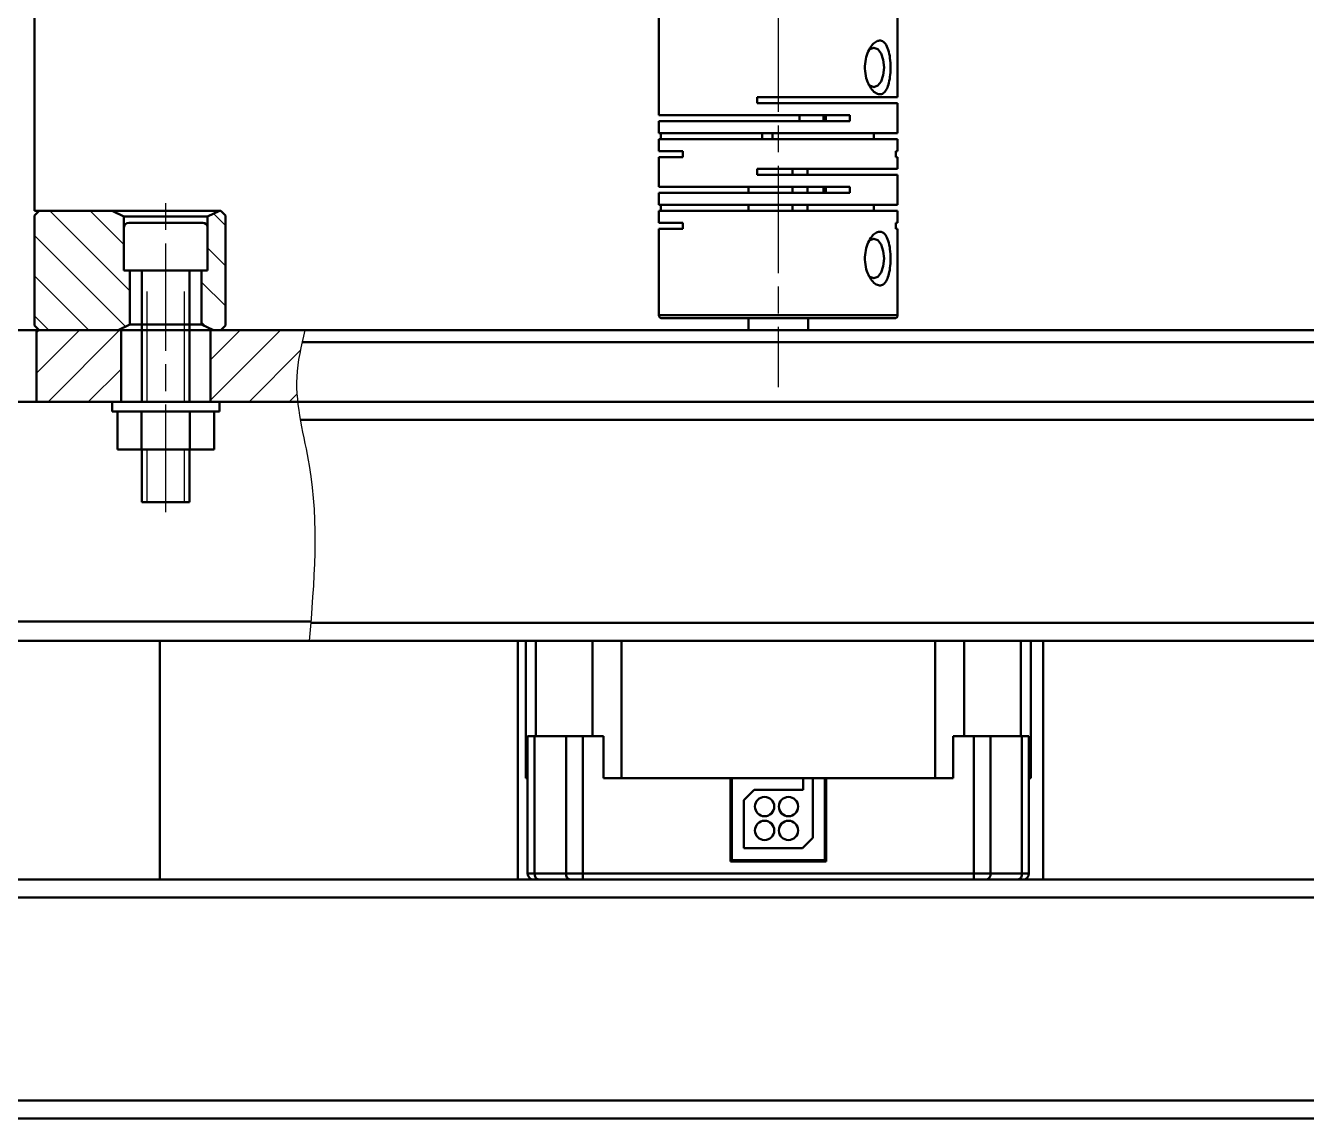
# Model space of a CAD drawing. Header units: millimetres. Extents: x -1615 to 4166, y 5 to 3174.
# Drawn here: x 318.9 to 390.4, y 2038 to 2099 of the extents above; entities that cross this region are included whole.
import ezdxf

# ---------------------------------------------------------------- set-up
doc = ezdxf.new("R2010")
doc.units = ezdxf.units.MM
doc.header["$LTSCALE"] = 0.25
doc.linetypes.add('ACAD_ISO08W100', pattern=[36, 24, -3, 6, -3])
doc.layers.get('0').update_dxf_attribs({"lineweight": 50})
for name, color, linetype, lineweight in [('duong tam', 2, 'ACAD_ISO08W100', 25), ('Hatch', 5, 'Continuous', 25), ('Net dam', 7, 'Continuous', 50), ('net manh', 3, 'Continuous', 25)]:
    doc.layers.add(name, color=color, linetype=linetype, lineweight=lineweight)

msp = doc.modelspace()

# ---------------------------------------------------------------- hatches: boundary and pattern name
at = {"layer": 'Hatch'}
h = msp.add_hatch(dxfattribs=at)
h.set_pattern_fill('ANSI31', color=256, scale=0.5, angle=90)
h.paths.add_polyline_path([(312.725, 2088.434), (312.458, 2088.7), (308.391, 2088.7), (307.725, 2088.375), (307.725, 2085.367), (307.391, 2085.367), (307.391, 2082.359), (308.058, 2082.034), (312.458, 2082.034), (312.725, 2082.3)])
h.paths.add_polyline_path([(324.391, 2088.375), (323.725, 2088.7), (319.658, 2088.7), (319.391, 2088.434), (319.391, 2082.3), (319.658, 2082.034), (324.058, 2082.034), (324.725, 2082.359), (324.725, 2085.367), (324.391, 2085.367)])
h.paths.add_polyline_path([(330.058, 2088.434), (329.791, 2088.7), (329.725, 2088.7), (329.058, 2088.375), (329.058, 2085.367), (328.725, 2085.367), (328.725, 2082.359), (329.391, 2082.034), (329.791, 2082.034), (330.058, 2082.3)])
h.paths.add_polyline_path([(303.391, 2085.367), (303.058, 2085.367), (303.058, 2088.375), (302.391, 2088.7), (302.325, 2088.7), (302.058, 2088.434), (302.058, 2082.3), (302.325, 2082.034), (302.725, 2082.034), (303.391, 2082.359)])
h = msp.add_hatch(dxfattribs=at)
h.set_pattern_fill('ANSI31', color=256, scale=0.5)
edge = h.paths.add_edge_path()
edge.add_line((302.891, 2082.034), (298.003, 2082.034))
edge.add_spline(control_points=[(298.003, 2082.034), (297.957, 2081.811), (297.912, 2081.589), (297.867, 2081.367)], knot_values=[0, 0, 0, 0, 0.672991, 0.672991, 0.672991, 0.672991], degree=3, periodic=0)
edge.add_spline(control_points=[(297.867, 2081.367), (297.641, 2080.256), (297.419, 2079.145), (297.225, 2078.034)], knot_values=[0.672991, 0.672991, 0.672991, 0.672991, 4.03734, 4.03734, 4.03734, 4.03734], degree=3, periodic=0)
edge.add_line((297.225, 2078.034), (302.891, 2078.034))
edge.add_line((302.891, 2078.034), (302.891, 2082.034))
h.paths.add_polyline_path([(312.608, 2082.034), (307.891, 2082.034), (307.891, 2078.034), (312.608, 2078.034)])
h.paths.add_polyline_path([(324.225, 2082.034), (319.508, 2082.034), (319.508, 2078.034), (324.225, 2078.034)])
edge = h.paths.add_edge_path()
edge.add_spline(control_points=[(334.09, 2078.034), (334.038, 2078.498), (333.983, 2079.61), (334.192, 2080.72), (334.337, 2081.367)], knot_values=[0.677073, 0.677073, 0.677073, 0.677073, 2.085658, 4.056839, 4.056839, 4.056839, 4.056839], degree=3, periodic=0)
edge.add_spline(control_points=[(334.337, 2081.367), (334.387, 2081.589), (334.439, 2081.811), (334.492, 2082.034)], knot_values=[0, 0, 0, 0, 0.677073, 0.677073, 0.677073, 0.677073], degree=3, periodic=0)
edge.add_line((334.492, 2082.034), (329.225, 2082.034))
edge.add_line((329.225, 2082.034), (329.225, 2078.034))
edge.add_line((329.225, 2078.034), (334.09, 2078.034))

# ---------------------------------------------------------------- linework, layer by layer
at = {"color": 7, "linetype": 'Continuous', "lineweight": 25}
for p in [(325.225, 2085.367), (329.058, 2085.367)]:
    msp.add_line(p, (328.225, 2085.367), dxfattribs=at)
at = {"layer": 'duong tam'}
for p, q in [((360.938, 2271.214), (360.938, 2078.854)), ((326.725, 2071.878), (326.725, 2089.478))]:
    msp.add_line(p, q, dxfattribs=at)
at = {"layer": 'Net dam'}
for p, q in [((319.391, 2088.7), (319.391, 2143.547)), ((354.271, 2099.867), (354.271, 2094.034)), ((367.604, 2095.034), (367.604, 2099.867)), ((367.604, 2095.034), (359.75, 2095.034)), ((359.75, 2095.034), (359.75, 2094.7)), ((359.75, 2094.7), (367.604, 2094.7)), ((367.604, 2093.034), (367.604, 2094.7)), ((364.94, 2094.034), (354.271, 2094.034)), ((362.125, 2094.034), (362.125, 2093.7)), ((363.464, 2093.7), (363.464, 2094.034)), ((363.601, 2094.034), (363.601, 2093.7)), ((364.94, 2093.7), (364.94, 2094.034)), ((354.271, 2093.7), (354.271, 2093.034)), ((354.271, 2093.7), (364.94, 2093.7)), ((367.604, 2093.034), (354.271, 2093.034)), ((354.271, 2092.7), (354.271, 2092.034)), ((354.271, 2092.7), (367.604, 2092.7)), ((354.377, 2093.034), (354.377, 2092.7)), ((360.033, 2092.7), (360.033, 2093.034)), ((360.614, 2093.034), (360.614, 2092.7)), ((366.269, 2092.7), (366.269, 2093.034)), ((367.604, 2092.034), (367.604, 2092.7)), ((355.606, 2092.034), (354.271, 2092.034)), ((355.606, 2091.7), (355.606, 2092.034)), ((367.498, 2092.034), (367.498, 2091.7)), ((367.604, 2092.034), (367.498, 2092.034)), ((354.271, 2091.7), (354.271, 2090.034)), ((354.271, 2091.7), (355.606, 2091.7)), ((367.498, 2091.7), (367.604, 2091.7)), ((367.604, 2091.034), (367.604, 2091.7)), ((367.604, 2091.034), (359.75, 2091.034)), ((359.75, 2091.034), (359.75, 2090.7)), ((359.75, 2090.7), (367.604, 2090.7)), ((361.739, 2090.7), (361.739, 2091.034)), ((362.565, 2090.7), (362.565, 2091.034)), ((367.604, 2089.034), (367.604, 2090.7)), ((364.94, 2090.034), (354.271, 2090.034)), ((354.271, 2089.7), (354.271, 2089.034)), ((354.271, 2089.7), (364.94, 2089.7)), ((359.271, 2090.034), (359.271, 2089.7)), ((361.739, 2089.7), (361.739, 2090.034)), ((362.565, 2089.7), (362.565, 2090.034)), ((363.464, 2089.7), (363.464, 2090.034)), ((363.601, 2090.034), (363.601, 2089.7)), ((364.94, 2089.7), (364.94, 2090.034)), ((367.604, 2089.034), (354.271, 2089.034)), ((354.377, 2089.034), (354.377, 2088.7)), ((359.271, 2089.034), (359.271, 2088.7)), ((361.739, 2088.7), (361.739, 2089.034)), ((362.565, 2088.7), (362.565, 2089.034)), ((366.269, 2088.7), (366.269, 2089.034)), ((319.391, 2088.434), (319.658, 2088.7)), ((319.391, 2088.7), (319.658, 2088.7)), ((319.391, 2088.434), (319.391, 2082.3)), ((319.658, 2088.7), (323.725, 2088.7)), ((323.725, 2088.7), (324.391, 2088.375)), ((323.725, 2088.7), (329.725, 2088.7)), ((324.391, 2085.367), (324.391, 2088.375)), ((329.058, 2088.375), (324.391, 2088.375)), ((329.058, 2088.375), (329.725, 2088.7)), ((329.058, 2088.375), (329.058, 2085.367)), ((329.725, 2088.7), (329.791, 2088.7)), ((329.791, 2088.7), (330.058, 2088.434)), ((330.058, 2088.434), (330.058, 2082.3)), ((354.271, 2088.7), (354.271, 2088.034)), ((354.271, 2088.7), (367.604, 2088.7)), ((367.604, 2088.034), (367.604, 2088.7)), ((324.391, 2087.767), (324.391, 2085.367)), ((328.791, 2088.034), (324.658, 2088.034)), ((329.058, 2087.767), (329.058, 2085.367)), ((355.606, 2088.034), (354.271, 2088.034)), ((354.271, 2087.7), (354.271, 2082.867)), ((354.271, 2087.7), (355.606, 2087.7)), ((355.606, 2087.7), (355.606, 2088.034)), ((367.604, 2088.034), (367.498, 2088.034)), ((367.498, 2088.034), (367.498, 2087.7)), ((367.498, 2087.7), (367.604, 2087.7)), ((367.604, 2082.867), (367.604, 2087.7)), ((324.725, 2085.367), (324.391, 2085.367)), ((324.391, 2085.367), (324.725, 2085.367)), ((324.391, 2085.367), (329.058, 2085.367)), ((324.391, 2085.367), (329.058, 2085.367)), ((324.725, 2082.359), (324.725, 2085.367)), ((328.725, 2085.367), (324.725, 2085.367)), ((324.725, 2085.367), (325.391, 2085.367)), ((328.225, 2085.367), (325.225, 2085.367)), ((325.391, 2085.367), (325.391, 2078.034)), ((325.678, 2085.367), (327.772, 2085.367)), ((328.058, 2085.367), (328.725, 2085.367)), ((328.058, 2085.367), (328.058, 2078.034)), ((328.725, 2085.367), (328.725, 2082.359)), ((329.058, 2085.367), (328.725, 2085.367)), ((328.725, 2085.367), (329.058, 2085.367)), ((367.604, 2082.867), (354.271, 2082.867)), ((367.438, 2082.7), (354.438, 2082.7)), ((359.271, 2082.7), (359.271, 2082.034)), ((362.604, 2082.034), (362.604, 2082.7)), ((319.391, 2082.034), (312.725, 2082.034)), ((319.658, 2082.034), (319.391, 2082.3)), ((319.391, 2082.034), (319.508, 2082.034)), ((319.508, 2078.034), (319.508, 2082.034)), ((324.225, 2082.034), (319.508, 2082.034)), ((319.658, 2082.034), (324.058, 2082.034)), ((324.725, 2082.359), (324.058, 2082.034)), ((324.225, 2082.034), (324.225, 2078.034)), ((324.225, 2082.034), (329.225, 2082.034)), ((324.725, 2082.359), (328.725, 2082.359)), ((329.391, 2082.034), (328.725, 2082.359)), ((329.225, 2078.034), (329.225, 2082.034)), ((334.492, 2082.034), (329.225, 2082.034)), ((329.391, 2082.034), (329.791, 2082.034)), ((330.058, 2082.3), (329.791, 2082.034)), ((429.391, 2082.034), (334.492, 2082.034)), ((499.058, 2081.367), (334.337, 2081.367)), ((318.4, 2078.034), (319.508, 2078.034)), ((324.225, 2078.034), (319.508, 2078.034)), ((323.725, 2078.034), (323.725, 2077.5)), ((324.225, 2078.034), (329.225, 2078.034)), ((334.09, 2078.034), (329.225, 2078.034)), ((329.725, 2078.034), (329.725, 2077.5)), ((499.058, 2078.034), (334.09, 2078.034)), ((329.725, 2077.5), (323.725, 2077.5)), ((324.03, 2075.367), (324.03, 2077.5)), ((324.03, 2075.787), (324.03, 2077.08)), ((328.691, 2077.5), (324.758, 2077.5)), ((325.377, 2075.367), (325.377, 2077.5)), ((328.072, 2075.367), (328.072, 2077.5)), ((329.42, 2075.367), (329.42, 2077.5)), ((334.237, 2077.034), (499.725, 2077.034)), ((329.42, 2075.367), (324.03, 2075.367)), ((325.391, 2075.364), (325.391, 2072.431)), ((328.058, 2075.364), (328.058, 2072.431)), ((328.058, 2072.431), (325.391, 2072.431)), ((297.032, 2065.767), (334.825, 2065.767)), ((334.819, 2065.7), (499.725, 2065.7)), ((297.182, 2064.7), (334.736, 2064.7)), ((326.391, 2064.7), (326.391, 2051.367)), ((334.736, 2064.7), (499.725, 2064.7)), ((346.391, 2051.367), (346.391, 2064.7)), ((346.838, 2057.034), (346.838, 2064.7)), ((347.387, 2064.7), (347.387, 2059.367)), ((350.562, 2059.367), (350.562, 2064.7)), ((352.183, 2064.7), (352.183, 2057.034)), ((369.692, 2057.034), (369.692, 2064.7)), ((371.313, 2064.7), (371.313, 2059.367)), ((374.488, 2059.367), (374.488, 2064.7)), ((375.038, 2064.7), (375.038, 2057.034)), ((375.725, 2064.7), (375.725, 2051.367)), ((346.938, 2051.7), (346.938, 2059.367)), ((346.938, 2059.367), (347.328, 2059.367)), ((347.328, 2059.367), (347.328, 2051.7)), ((347.328, 2059.367), (349.08, 2059.367)), ((349.08, 2051.7), (349.08, 2059.367)), ((349.08, 2059.367), (350.023, 2059.367)), ((350.023, 2059.367), (350.023, 2051.7)), ((350.023, 2059.367), (351.177, 2059.367)), ((351.177, 2059.367), (351.177, 2057.034)), ((370.698, 2059.367), (371.852, 2059.367)), ((370.698, 2059.367), (370.698, 2057.034)), ((371.852, 2051.7), (371.852, 2059.367)), ((371.852, 2059.367), (372.795, 2059.367)), ((372.795, 2059.367), (372.795, 2051.7)), ((372.795, 2059.367), (374.547, 2059.367)), ((374.547, 2051.7), (374.547, 2059.367)), ((374.547, 2059.367), (374.938, 2059.367)), ((374.938, 2059.367), (374.938, 2051.7)), ((346.938, 2057.034), (346.838, 2057.034)), ((351.177, 2057.034), (351.46, 2057.034)), ((352.183, 2057.034), (351.46, 2057.034)), ((352.183, 2057.034), (358.345, 2057.034)), ((358.271, 2057.034), (358.271, 2052.367)), ((358.345, 2057.034), (362.334, 2057.034)), ((358.345, 2052.453), (358.345, 2057.034)), ((362.334, 2056.367), (362.334, 2057.034)), ((362.334, 2057.034), (362.867, 2057.034)), ((362.867, 2057.034), (363.534, 2057.034)), ((362.867, 2053.698), (362.867, 2057.034)), ((363.534, 2052.453), (363.534, 2057.034)), ((363.534, 2057.034), (369.692, 2057.034)), ((363.604, 2052.367), (363.604, 2057.034)), ((370.415, 2057.034), (369.692, 2057.034)), ((370.415, 2057.034), (370.698, 2057.034)), ((375.038, 2057.034), (374.938, 2057.034)), ((359.012, 2055.788), (359.59, 2056.367)), ((362.334, 2056.367), (359.59, 2056.367)), ((359.012, 2053.119), (359.012, 2055.788)), ((362.867, 2053.698), (362.289, 2053.119)), ((362.289, 2053.119), (359.012, 2053.119)), ((358.271, 2052.367), (363.604, 2052.367)), ((358.345, 2052.453), (363.534, 2052.453)), ((499.725, 2051.367), (222.391, 2051.367)), ((346.938, 2051.7), (347.328, 2051.7)), ((347.328, 2051.7), (349.08, 2051.7)), ((349.08, 2051.7), (350.023, 2051.7)), ((350.023, 2051.367), (350.023, 2051.7)), ((350.023, 2051.7), (371.852, 2051.7)), ((371.852, 2051.7), (372.795, 2051.7)), ((371.852, 2051.367), (371.852, 2051.7)), ((372.795, 2051.7), (374.547, 2051.7)), ((374.547, 2051.7), (374.938, 2051.7)), ((499.725, 2050.367), (222.391, 2050.367)), ((499.725, 2039.034), (222.391, 2039.034)), ((499.725, 2038.034), (222.391, 2038.034))]:
    msp.add_line(p, q, dxfattribs=at)
at = {"layer": 'Net dam', "flags": 128}
for points in [[(366.848, 2096.7), (366.804, 2097.121), (366.679, 2097.478), (366.492, 2097.716), (366.271, 2097.8), (366.049, 2097.716), (365.999, 2097.671)], [(366.024, 2095.705), (366.049, 2095.684), (366.271, 2095.6), (366.492, 2095.684), (366.679, 2095.922), (366.804, 2096.279), (366.848, 2096.7)], [(366.848, 2086.034), (366.804, 2086.454), (366.679, 2086.811), (366.492, 2087.05), (366.271, 2087.134), (366.049, 2087.05), (365.999, 2087.004)], [(366.024, 2085.039), (366.049, 2085.017), (366.271, 2084.934), (366.492, 2085.017), (366.679, 2085.256), (366.804, 2085.613), (366.848, 2086.034)]]:
    msp.add_lwpolyline(points, dxfattribs=at)
at = {"layer": 'Net dam'}
for centre in [(360.173, 2055.44), (361.506, 2055.44), (360.173, 2054.107), (361.506, 2054.107)]:
    msp.add_circle(centre, 0.538, dxfattribs=at)
for centre, radius, start, end in [((324.658, 2087.767), 0.267, 90, 180), ((328.791, 2087.767), 0.267, 0, 90), ((354.438, 2082.867), 0.167, 180, 270), ((367.438, 2082.867), 0.167, 270, 0), ((347.271, 2051.7), 0.333, 180, 270), ((347.623, 2051.659), 0.298, 171.9501, 258.57808), ((349.375, 2051.659), 0.298, 171.95187, 258.57859), ((372.5, 2051.659), 0.298, 281.42316, 8.04866), ((374.252, 2051.659), 0.298, 281.42068, 8.05113), ((374.604, 2051.7), 0.333, 270, 0)]:
    msp.add_arc(centre, radius, start, end, dxfattribs=at)
for points, knots in [([(366.019, 2095.69), (366.083, 2095.589), (366.218, 2095.375), (366.468, 2095.203), (366.704, 2095.188), (366.896, 2095.319), (367.045, 2095.573), (367.151, 2095.947), (367.208, 2096.425), (367.209, 2096.959), (367.149, 2097.475), (367.023, 2097.894), (366.833, 2098.152), (366.605, 2098.226), (366.37, 2098.142), (366.145, 2097.93), (365.946, 2097.598), (365.803, 2097.152), (365.759, 2096.632), (365.829, 2096.11), (365.958, 2095.825), (366.019, 2095.69)], [0, 0, 0, 0, 0.047028, 0.100173, 0.148163, 0.193438, 0.240189, 0.291264, 0.347261, 0.406487, 0.466684, 0.52607, 0.581871, 0.631768, 0.677507, 0.72332, 0.772682, 0.827044, 0.885419, 0.945483, 1, 1, 1, 1]), ([(366.019, 2085.023), (366.083, 2084.923), (366.218, 2084.708), (366.468, 2084.536), (366.704, 2084.521), (366.896, 2084.652), (367.045, 2084.906), (367.151, 2085.281), (367.208, 2085.758), (367.209, 2086.292), (367.149, 2086.808), (367.023, 2087.228), (366.833, 2087.486), (366.605, 2087.559), (366.37, 2087.476), (366.145, 2087.264), (365.946, 2086.931), (365.803, 2086.486), (365.759, 2085.966), (365.829, 2085.443), (365.958, 2085.159), (366.019, 2085.023)], [0, 0, 0, 0, 0.047028, 0.100173, 0.148163, 0.193438, 0.240189, 0.291264, 0.347261, 0.406487, 0.466684, 0.52607, 0.581871, 0.631768, 0.677507, 0.72332, 0.772682, 0.827044, 0.885416, 0.945483, 1, 1, 1, 1])]:
    msp.add_open_spline(points, degree=3, knots=knots, dxfattribs=at)
at = {"layer": 'net manh'}
for p, q in [((325.678, 2078.034), (325.678, 2084.2)), ((327.772, 2078.034), (327.772, 2084.2)), ((325.678, 2072.431), (325.678, 2075.364)), ((327.772, 2072.431), (327.772, 2075.364))]:
    msp.add_line(p, q, dxfattribs=at)
msp.add_spline([(334.492, 2082.034), (334.038, 2079.424), (334.736, 2074.472), (334.736, 2064.7)], degree=3, dxfattribs=at)
msp.add_spline([(334.492, 2082.034), (334.038, 2079.424), (334.736, 2074.472), (334.736, 2064.7)], degree=3, dxfattribs=at)

doc.saveas('drawing.dxf')
